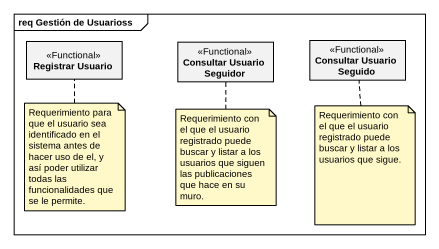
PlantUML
@startuml
mainframe req Gestión de Usuarioss
hide circle
hide empty members
class "Registrar Usuario" as Registrar_Usuario <<Functional>>
class "Consultar Usuario Seguidor" as Consultar_Usuario_Seguidor <<Functional>>
class "Consultar Usuario Seguido" as Consultar_Usuario_Seguido <<Functional>>
note bottom of Registrar_Usuario : Requerimiento para que el usuario sea identificado en el sistema antes de hacer uso de el, y así poder utilizar todas las funcionalidades que se le permite.
note bottom of Consultar_Usuario_Seguidor : Requerimiento con el que el usuario registrado puede buscar y listar a los usuarios que siguen las publicaciones que hace en su muro.
note bottom of Consultar_Usuario_Seguido : Requerimiento con el que el usuario registrado puede buscar y listar a los usuarios que sigue.
@enduml
